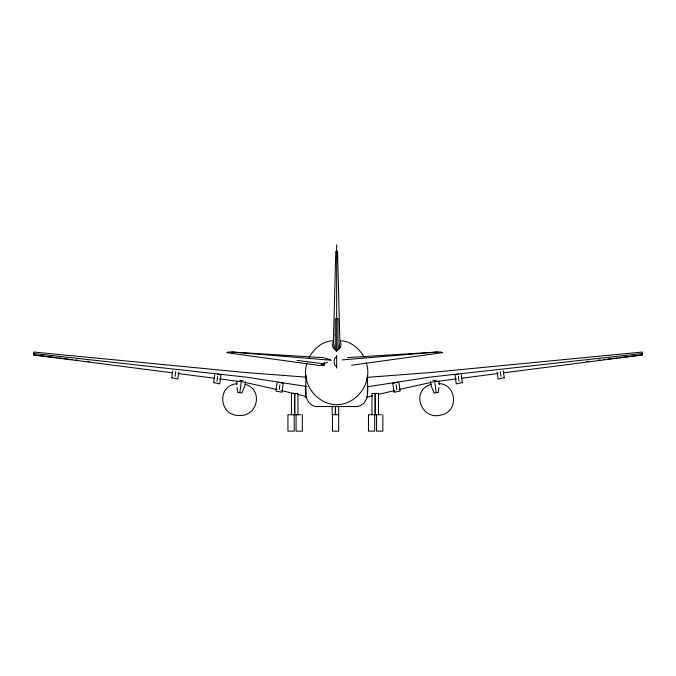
<?xml version="1.0" encoding="UTF-8"?>
<svg xmlns="http://www.w3.org/2000/svg" width="676" height="676" viewBox="0 0 676 676"><rect width="100%" height="100%" fill="white"/><g stroke="black" fill="none" stroke-linecap="round" stroke-linejoin="round"><path stroke-width="1.01" d="M236.668 384.576L237.073 381.45M239.912 392.055L241.383 380.715L239.769 380.174M245.506 381.484L244.965 385.65L241.89 392.993L237.741 392.452L237.073 387.525M332.136 343.636L332.947 347.27L336.665 351.114L340.383 347.27L341.186 343.636M171.738 377.833L172.693 370.82M175.084 376.304L175.735 371.572M178.81 372.037L177.856 379.042L171.746 377.766M213.641 382.667L214.731 374.665M216.988 381.137L217.638 376.405M276.974 383.055L275.884 391.058L282.01 392.266L283.227 383.275M279.239 389.528L279.881 384.796M438.927 387.525L438.259 392.452L434.11 392.993L431.034 385.65L430.494 381.484M367.372 388.261L367.372 394.514M338.997 348.799L339.893 342.2L337.544 251.354L335.778 251.354L333.437 342.2L334.333 348.799M366.857 380.267L367.727 377.301L429.319 372.637L642.2 352.044L642.2 354.985L503.409 372.848M307.081 362.902C300.347 382.346 316.081 404.451 336.665 404.738C357.241 404.451 372.975 382.346 366.248 362.902M305.949 394.514L305.949 388.261M332.66 342.74L332.896 342.267M366.874 378.873L367.727 377.301M309.059 357.536C313.74 348.782 322.545 340.915 332.905 340.814M336.665 356.404L334.755 358.356L334.29 359.953A3.355 0.727 -90 0 0 334.29 363.375L334.755 364.972L336.665 366.848M297.026 360.418L324.581 363.891M327.454 362.328L319.824 365.522L226.773 352.678L228.327 352.027L231.8 352.019L323.677 357.688M431.449 384.23C410.104 390.077 420.996 420.954 441.225 414.92C459.148 411.828 456.722 383.799 438.69 383.605M432.91 380.605L436.231 380.174M366.46 397.226L372.544 395.79M378.628 394.353L394.852 390.525M398.908 389.57L433.493 381.855M393.086 383.207L397.987 382.244M458.522 374.191L455.016 374.884L456.241 383.875L462.35 382.599M504.254 377.766L498.144 379.042L497.19 372.037M366.916 386.866L429.319 377.2L642.2 353.531M351.512 365.234L442.467 352.678L440.913 352.027L437.448 352.019L347.65 357.562M435.581 381.585L456.452 378.898M461.666 378.222L498.195 373.515M236.845 383.689C216.202 385.7 219.125 416.391 239.524 415.461C258.164 416.424 263.454 388.945 244.83 384.23M586.624 361.567L588.72 361.322M598.159 360.198L600.254 359.962M603.398 359.573L605.493 359.336M607.597 359.074L611.788 358.593M613.884 358.331L617.036 357.967M619.132 357.705L642.2 354.985M342.242 359.894L437.448 352.019M241.383 380.715L243.09 380.605M300.795 414.709L294.837 414.709L294.837 393.449L297.964 393.449L297.964 414.709M338.693 414.709L332.178 414.709L332.178 406.437M381.306 414.709L375.341 414.709L375.341 393.449L378.467 393.449L378.467 414.709M306.186 377.14L246.681 372.637L33.8 352.044L33.8 354.985L172.591 372.848M324.497 365.479L321.286 365.141M231.8 352.019L331.181 360.24M340.417 340.814C350.785 340.915 359.581 348.782 364.271 357.536M33.8 353.531L246.681 377.2L307.005 386.537M33.8 354.985L56.868 357.705M58.964 357.967L62.116 358.331M64.212 358.593L68.403 359.074M70.507 359.336L72.602 359.573M75.746 359.962L77.841 360.198M87.28 361.322L89.376 361.567M177.805 373.515L214.334 378.222M219.548 378.898L240.419 381.585M242.507 381.855L277.092 389.57M305.138 397.201L306.059 397.344L305.949 396.398M278.013 382.244L282.914 383.207M217.478 374.191L220.984 374.884L219.759 383.875L213.65 382.599M281.148 390.525L295.344 393.88M297.372 394.353L306.498 396.508M324.632 357.984L330.327 359.742M340.434 342.267L340.662 342.74M503.307 370.82L504.262 377.833M500.265 371.572L500.916 376.304M461.269 374.665L462.359 382.667M458.362 376.405L459.012 381.137M399.026 383.055L400.116 391.058L393.99 392.266L392.773 383.275M396.119 384.796L396.761 389.528M438.927 381.45L439.332 384.576M434.617 380.715L436.088 392.055M382.836 414.709L382.836 431.153L376.583 431.153L376.583 414.709M374.707 414.709L374.707 431.153L368.454 431.153L368.454 414.709L375.087 414.709L375.087 393.449L371.961 393.449L371.961 414.709M367.372 375.349C366.823 385.928 371.665 402.541 357.832 406.538L315.498 406.538C301.657 402.541 306.507 385.928 305.949 375.349M338.693 406.437L338.701 431.153L332.448 431.153L332.448 414.709M336.665 244.847L336.665 351.114M336.665 355.441L336.665 368.006M335.566 406.437L335.566 414.709M335.304 406.437L335.304 414.709M324.193 362.125L324.193 364.153M302.324 414.709L302.324 431.153L296.071 431.153L296.071 414.709M294.195 414.709L294.195 431.153L287.942 431.153L287.942 414.709L294.575 414.709L294.575 393.449L291.449 393.449L291.449 414.709M335.203 334.781L335.338 349.889L337.983 349.889L338.008 318.666L335.321 318.666L335.203 334.781"/></g></svg>
